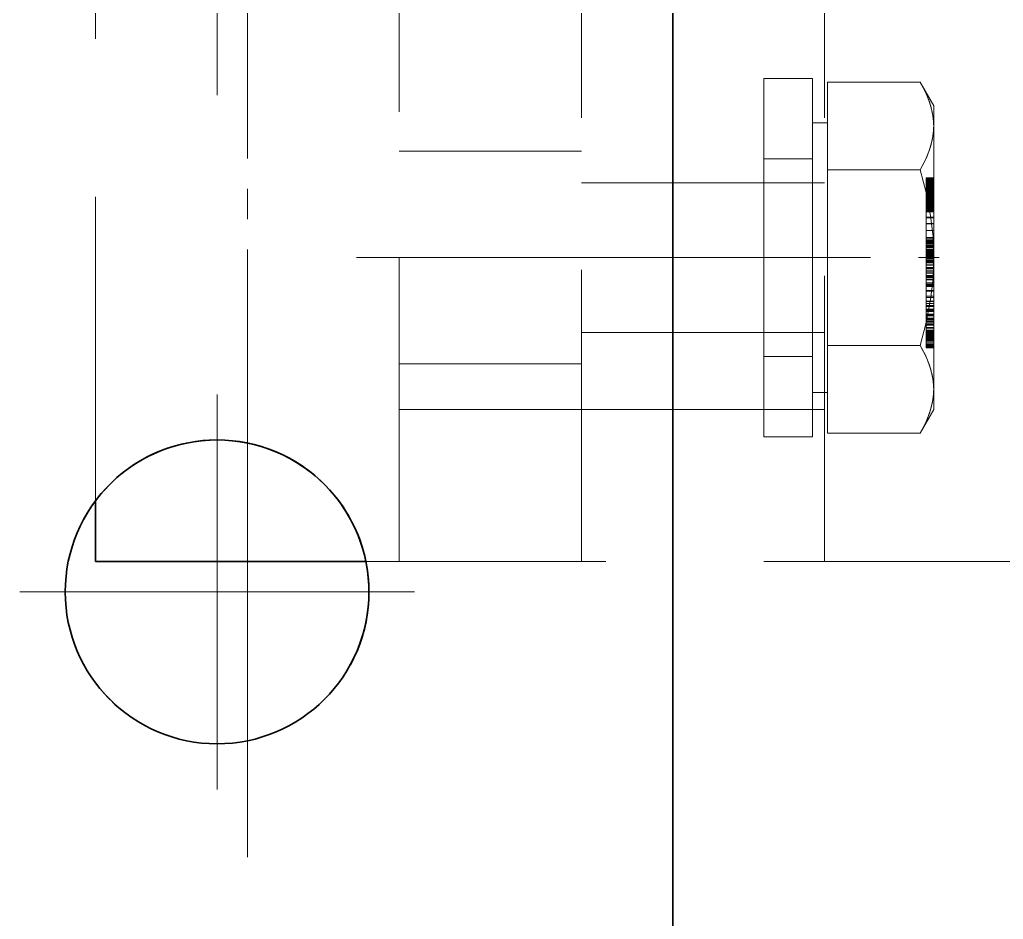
# Model space of a CAD drawing. Header units: millimetres. Extents: x 5606 to 13175, y -3239 to -2051.
# Drawn here: x 6016.2 to 6048.58, y -2480.56 to -2450.95 of the extents above; entities that cross this region are included whole.
import ezdxf

# ---------------------------------------------------------------- set-up
doc = ezdxf.new("R2010")
doc.units = ezdxf.units.MM
doc.linetypes.add('CENTER-HOKUTO', pattern=[23, 20, -1, 1, -1])
doc.linetypes.add('HIDDEN-HOKUTO', pattern=[3.8, 2.5, -1.3])
doc.layers.add('AM_7', color=2, linetype='CENTER-HOKUTO', lineweight=30)
doc.layers.add('AM_HID', color=1, linetype='HIDDEN-HOKUTO', lineweight=25)

msp = doc.modelspace()

# ---------------------------------------------------------------- linework, layer by layer
at = {"color": 7, "lineweight": 35}
msp.add_line((6037.698, -2557.784), (6037.698, -2429.784), dxfattribs=at)
at = {"color": 7, "lineweight": 35, "ltscale": 0.05}
msp.add_line((6018.698, -2468.784), (6018.698, -2466.784), dxfattribs=at)
at = {"color": 7, "lineweight": 35, "ltscale": 0.125}
msp.add_line((6023.698, -2468.784), (6018.698, -2468.784), dxfattribs=at)
at = {"color": 7, "lineweight": 35, "ltscale": 0.097493}
msp.add_line((6027.598, -2468.784), (6023.698, -2468.784), dxfattribs=at)
at = {"color": 7, "lineweight": 35}
msp.add_circle((6022.698, -2469.784), 5, dxfattribs=at)
msp.add_arc((6022.698, -2469.784), 5, 331.3521, 151.3521, dxfattribs=at)
at = {"layer": 'AM_7', "color": 2, "lineweight": 13}
for p, q in [((6023.698, -2478.516), (6023.698, -2361.731)), ((6022.698, -2426.135), (6022.698, -2453.435)), ((6044.208, -2458.784), (6027.288, -2458.784)), ((6046.472, -2458.784), (6045.788, -2458.784)), ((6022.698, -2463.284), (6022.698, -2476.284)), ((6029.198, -2469.784), (6016.198, -2469.784))]:
    msp.add_line(p, q, dxfattribs=at)
at = {"layer": 'AM_HID', "color": 1, "lineweight": 13, "ltscale": 4}
for p, q in [((6028.698, -2468.784), (6028.698, -2413.783)), ((6034.698, -2413.784), (6034.698, -2468.784)), ((6042.698, -2413.784), (6042.698, -2468.784)), ((6018.698, -2466.784), (6018.698, -2423.783)), ((6028.698, -2428.784), (6028.698, -2463.784)), ((6034.698, -2428.784), (6034.698, -2463.784)), ((6040.698, -2452.884), (6040.698, -2458.784)), ((6042.298, -2452.884), (6040.698, -2452.884)), ((6042.298, -2458.784), (6042.298, -2452.884)), ((6042.798, -2453.009), (6042.798, -2455.894)), ((6042.798, -2453.009), (6045.85, -2453.009)), ((6046.298, -2453.784), (6045.85, -2453.009)), ((6046.298, -2453.784), (6046.298, -2458.784)), ((6042.798, -2454.344), (6042.298, -2454.344)), ((6028.698, -2455.284), (6034.698, -2455.284)), ((6042.298, -2455.534), (6040.698, -2455.534)), ((6042.298, -2455.534), (6042.298, -2458.784)), ((6042.798, -2455.894), (6042.798, -2461.673)), ((6042.798, -2455.894), (6045.85, -2455.894)), ((6045.85, -2455.894), (6042.798, -2455.894)), ((6046.298, -2456.152), (6046.048, -2456.152)), ((6046.048, -2456.16), (6046.048, -2456.152)), ((6046.298, -2456.155), (6046.048, -2456.155)), ((6046.298, -2456.16), (6046.048, -2456.16)), ((6046.048, -2456.184), (6046.048, -2456.16)), ((6046.298, -2456.162), (6046.048, -2456.162)), ((6046.298, -2456.175), (6046.048, -2456.175)), ((6046.298, -2456.184), (6046.048, -2456.184)), ((6046.048, -2456.216), (6046.048, -2456.184)), ((6046.298, -2456.193), (6046.048, -2456.193)), ((6046.298, -2456.216), (6046.048, -2456.216)), ((6046.048, -2456.408), (6046.048, -2456.216)), ((6046.298, -2456.216), (6046.048, -2456.216)), ((6046.298, -2456.223), (6046.048, -2456.223)), ((6034.698, -2456.325), (6042.698, -2456.325)), ((6046.298, -2456.244), (6046.048, -2456.244)), ((6046.298, -2456.278), (6046.048, -2456.278)), ((6046.298, -2456.278), (6046.048, -2456.278)), ((6046.298, -2456.316), (6046.048, -2456.316)), ((6046.298, -2456.348), (6046.048, -2456.348)), ((6046.298, -2456.36), (6046.048, -2456.36)), ((6046.298, -2456.376), (6046.048, -2456.376)), ((6046.298, -2456.377), (6046.048, -2456.377)), ((6046.298, -2456.379), (6046.048, -2456.379)), ((6046.298, -2456.381), (6046.048, -2456.381)), ((6046.298, -2456.383), (6046.048, -2456.383)), ((6046.298, -2456.389), (6046.048, -2456.389)), ((6046.298, -2456.396), (6046.048, -2456.396)), ((6046.298, -2456.396), (6046.048, -2456.396)), ((6046.298, -2456.405), (6046.048, -2456.405)), ((6046.298, -2456.408), (6046.048, -2456.408)), ((6046.298, -2456.408), (6046.048, -2456.408)), ((6046.298, -2456.409), (6046.048, -2456.409)), ((6046.048, -2456.411), (6046.048, -2456.409)), ((6046.298, -2456.409), (6046.048, -2456.409)), ((6046.298, -2456.411), (6046.048, -2456.411)), ((6046.048, -2456.414), (6046.048, -2456.411)), ((6046.298, -2456.411), (6046.048, -2456.411)), ((6046.298, -2456.414), (6046.048, -2456.414)), ((6046.048, -2456.418), (6046.048, -2456.414)), ((6046.298, -2456.414), (6046.048, -2456.414)), ((6046.298, -2456.415), (6046.048, -2456.415)), ((6046.298, -2456.418), (6046.048, -2456.418)), ((6046.048, -2456.424), (6046.048, -2456.418)), ((6046.298, -2456.418), (6046.048, -2456.418)), ((6046.298, -2456.421), (6046.048, -2456.421)), ((6046.298, -2456.424), (6046.048, -2456.424)), ((6046.048, -2456.431), (6046.048, -2456.424)), ((6046.298, -2456.424), (6046.048, -2456.424)), ((6046.298, -2456.427), (6046.048, -2456.427)), ((6046.298, -2456.431), (6046.048, -2456.431)), ((6046.048, -2456.44), (6046.048, -2456.431)), ((6046.298, -2456.431), (6046.048, -2456.431)), ((6046.298, -2456.434), (6046.048, -2456.434)), ((6046.298, -2456.44), (6046.048, -2456.44)), ((6046.048, -2456.449), (6046.048, -2456.44)), ((6046.298, -2456.44), (6046.048, -2456.44)), ((6046.298, -2456.441), (6046.048, -2456.441)), ((6046.298, -2456.449), (6046.048, -2456.449)), ((6046.048, -2456.46), (6046.048, -2456.449)), ((6046.298, -2456.449), (6046.048, -2456.449)), ((6046.298, -2456.456), (6046.048, -2456.456)), ((6046.298, -2456.456), (6046.048, -2456.456)), ((6046.298, -2456.459), (6046.048, -2456.459)), ((6046.298, -2456.46), (6046.048, -2456.46)), ((6046.048, -2456.472), (6046.048, -2456.46)), ((6046.298, -2456.46), (6046.048, -2456.46)), ((6046.298, -2456.472), (6046.048, -2456.472)), ((6046.048, -2456.486), (6046.048, -2456.472)), ((6046.298, -2456.472), (6046.048, -2456.472)), ((6046.298, -2456.473), (6046.048, -2456.473)), ((6046.298, -2456.486), (6046.048, -2456.486)), ((6046.048, -2456.5), (6046.048, -2456.486)), ((6046.298, -2456.486), (6046.048, -2456.486)), ((6046.298, -2456.49), (6046.048, -2456.49)), ((6046.298, -2456.5), (6046.048, -2456.5)), ((6046.048, -2456.516), (6046.048, -2456.5)), ((6046.298, -2456.5), (6046.048, -2456.5)), ((6046.298, -2456.5), (6046.048, -2456.5)), ((6046.298, -2456.508), (6046.048, -2456.508)), ((6046.298, -2456.509), (6046.048, -2456.509)), ((6046.298, -2456.516), (6046.048, -2456.516)), ((6046.048, -2456.534), (6046.048, -2456.516)), ((6046.298, -2456.516), (6046.048, -2456.516)), ((6046.298, -2456.528), (6046.048, -2456.528)), ((6046.298, -2456.534), (6046.048, -2456.534)), ((6046.048, -2456.552), (6046.048, -2456.534)), ((6046.298, -2456.534), (6046.048, -2456.534)), ((6046.298, -2456.536), (6046.048, -2456.536)), ((6046.298, -2456.548), (6046.048, -2456.548)), ((6046.298, -2456.552), (6046.048, -2456.552)), ((6046.048, -2456.572), (6046.048, -2456.552)), ((6046.298, -2456.552), (6046.048, -2456.552)), ((6046.298, -2456.555), (6046.048, -2456.555)), ((6046.298, -2456.556), (6046.048, -2456.556)), ((6046.298, -2456.569), (6046.048, -2456.569)), ((6046.298, -2456.572), (6046.048, -2456.572)), ((6046.048, -2456.593), (6046.048, -2456.572)), ((6046.298, -2456.572), (6046.048, -2456.572)), ((6046.298, -2456.592), (6046.048, -2456.592)), ((6046.298, -2456.593), (6046.048, -2456.593)), ((6046.048, -2456.616), (6046.048, -2456.593)), ((6046.298, -2456.593), (6046.048, -2456.593)), ((6046.298, -2456.603), (6046.048, -2456.603)), ((6046.298, -2456.615), (6046.048, -2456.615)), ((6046.298, -2456.616), (6046.048, -2456.616)), ((6046.048, -2456.639), (6046.048, -2456.616)), ((6046.298, -2456.616), (6046.048, -2456.616)), ((6046.298, -2456.619), (6046.048, -2456.619)), ((6046.298, -2456.639), (6046.048, -2456.639)), ((6046.048, -2456.664), (6046.048, -2456.639)), ((6046.298, -2456.639), (6046.048, -2456.639)), ((6046.298, -2456.639), (6046.048, -2456.639)), ((6046.298, -2456.648), (6046.048, -2456.648)), ((6046.298, -2456.654), (6046.048, -2456.654)), ((6046.298, -2456.664), (6046.048, -2456.664)), ((6046.048, -2461.24), (6046.048, -2456.664)), ((6046.298, -2456.664), (6046.048, -2456.664)), ((6046.298, -2456.664), (6046.048, -2456.664)), ((6046.298, -2456.677), (6046.048, -2456.677)), ((6046.298, -2456.69), (6046.048, -2456.69)), ((6046.298, -2456.692), (6046.048, -2456.692)), ((6046.298, -2456.694), (6046.048, -2456.694)), ((6046.298, -2456.703), (6046.048, -2456.703)), ((6046.298, -2456.715), (6046.048, -2456.715)), ((6046.298, -2456.728), (6046.048, -2456.728)), ((6046.298, -2456.735), (6046.048, -2456.735)), ((6046.298, -2456.741), (6046.048, -2456.741)), ((6046.298, -2456.754), (6046.048, -2456.754)), ((6046.298, -2456.767), (6046.048, -2456.767)), ((6046.298, -2456.777), (6046.048, -2456.777)), ((6046.298, -2456.778), (6046.048, -2456.778)), ((6046.298, -2456.779), (6046.048, -2456.779)), ((6046.298, -2456.787), (6046.048, -2456.787)), ((6046.298, -2456.805), (6046.048, -2456.805)), ((6046.298, -2456.817), (6046.048, -2456.817)), ((6046.298, -2456.818), (6046.048, -2456.818)), ((6046.298, -2456.831), (6046.048, -2456.831)), ((6046.298, -2456.843), (6046.048, -2456.843)), ((6046.298, -2456.856), (6046.048, -2456.856)), ((6046.298, -2456.856), (6046.048, -2456.856)), ((6046.298, -2456.869), (6046.048, -2456.869)), ((6046.298, -2456.872), (6046.048, -2456.872)), ((6046.298, -2456.882), (6046.048, -2456.882)), ((6046.298, -2456.894), (6046.048, -2456.894)), ((6046.298, -2456.895), (6046.048, -2456.895)), ((6046.298, -2456.907), (6046.048, -2456.907)), ((6046.298, -2456.92), (6046.048, -2456.92)), ((6046.298, -2456.929), (6046.048, -2456.929)), ((6046.298, -2456.936), (6046.048, -2456.936)), ((6046.298, -2456.951), (6046.048, -2456.951)), ((6046.298, -2456.963), (6046.048, -2456.963)), ((6046.298, -2456.981), (6046.048, -2456.981)), ((6046.298, -2456.983), (6046.048, -2456.983)), ((6046.298, -2456.994), (6046.048, -2456.994)), ((6046.298, -2457.009), (6046.048, -2457.009)), ((6046.298, -2457.024), (6046.048, -2457.024)), ((6046.298, -2457.035), (6046.048, -2457.035)), ((6046.298, -2457.048), (6046.048, -2457.048)), ((6046.298, -2457.052), (6046.048, -2457.052)), ((6046.298, -2457.06), (6046.048, -2457.06)), ((6046.298, -2457.078), (6046.048, -2457.078)), ((6046.298, -2457.083), (6046.048, -2457.083)), ((6046.298, -2457.1), (6046.048, -2457.1)), ((6046.298, -2457.102), (6046.048, -2457.102)), ((6046.298, -2457.105), (6046.048, -2457.105)), ((6046.298, -2457.117), (6046.048, -2457.117)), ((6046.298, -2457.124), (6046.048, -2457.124)), ((6046.298, -2457.125), (6046.048, -2457.125)), ((6046.298, -2457.143), (6046.048, -2457.143)), ((6046.298, -2457.144), (6046.048, -2457.144)), ((6046.298, -2457.144), (6046.048, -2457.144)), ((6046.298, -2457.16), (6046.048, -2457.16)), ((6046.298, -2457.162), (6046.048, -2457.162)), ((6046.298, -2457.175), (6046.048, -2457.175)), ((6046.298, -2457.179), (6046.048, -2457.179)), ((6046.298, -2457.189), (6046.048, -2457.189)), ((6046.298, -2457.193), (6046.048, -2457.193)), ((6046.298, -2457.201), (6046.048, -2457.201)), ((6046.298, -2457.206), (6046.048, -2457.206)), ((6046.298, -2457.211), (6046.048, -2457.211)), ((6046.298, -2457.216), (6046.048, -2457.216)), ((6046.298, -2457.22), (6046.048, -2457.22)), ((6046.298, -2457.225), (6046.048, -2457.225)), ((6046.298, -2457.227), (6046.048, -2457.227)), ((6046.298, -2457.232), (6046.048, -2457.232)), ((6046.298, -2457.233), (6046.048, -2457.233)), ((6046.298, -2457.236), (6046.048, -2457.236)), ((6046.298, -2457.237), (6046.048, -2457.237)), ((6046.298, -2457.239), (6046.048, -2457.239)), ((6046.298, -2457.239), (6046.048, -2457.239)), ((6046.298, -2457.24), (6046.048, -2457.24)), ((6046.298, -2457.275), (6046.048, -2457.275)), ((6046.298, -2457.277), (6046.048, -2457.277)), ((6046.298, -2457.456), (6046.048, -2457.456)), ((6046.298, -2457.469), (6046.048, -2457.469)), ((6046.298, -2457.66), (6046.048, -2457.66)), ((6046.298, -2457.673), (6046.048, -2457.673)), ((6046.298, -2457.888), (6046.048, -2457.888)), ((6046.298, -2457.892), (6046.048, -2457.892)), ((6046.298, -2458.125), (6046.048, -2458.125)), ((6046.298, -2458.139), (6046.048, -2458.139)), ((6046.298, -2458.2), (6046.048, -2458.2)), ((6046.298, -2458.202), (6046.048, -2458.202)), ((6046.298, -2458.205), (6046.048, -2458.205)), ((6046.298, -2458.209), (6046.048, -2458.209)), ((6046.298, -2458.219), (6046.048, -2458.219)), ((6046.298, -2458.221), (6046.048, -2458.221)), ((6046.298, -2458.234), (6046.048, -2458.234)), ((6046.298, -2458.246), (6046.048, -2458.246)), ((6046.298, -2458.252), (6046.048, -2458.252)), ((6046.298, -2458.275), (6046.048, -2458.275)), ((6046.298, -2458.282), (6046.048, -2458.282)), ((6046.298, -2458.302), (6046.048, -2458.302)), ((6046.298, -2458.328), (6046.048, -2458.328)), ((6046.298, -2458.333), (6046.048, -2458.333)), ((6046.298, -2458.369), (6046.048, -2458.369)), ((6046.298, -2458.371), (6046.048, -2458.371)), ((6046.298, -2458.385), (6046.048, -2458.385)), ((6046.298, -2458.408), (6046.048, -2458.408)), ((6046.298, -2458.413), (6046.048, -2458.413)), ((6046.298, -2458.451), (6046.048, -2458.451)), ((6046.298, -2458.452), (6046.048, -2458.452)), ((6040.698, -2458.784), (6040.698, -2464.684)), ((6042.298, -2464.684), (6042.298, -2458.784)), ((6042.298, -2458.784), (6042.298, -2462.034)), ((6046.298, -2458.5), (6046.048, -2458.5)), ((6046.298, -2458.52), (6046.048, -2458.52)), ((6046.298, -2458.522), (6046.048, -2458.522)), ((6046.298, -2458.524), (6046.048, -2458.524)), ((6046.298, -2458.528), (6046.048, -2458.528)), ((6046.298, -2458.529), (6046.048, -2458.529)), ((6046.298, -2458.534), (6046.048, -2458.534)), ((6046.298, -2458.539), (6046.048, -2458.539)), ((6046.298, -2458.552), (6046.048, -2458.552)), ((6046.298, -2458.552), (6046.048, -2458.552)), ((6046.298, -2458.553), (6046.048, -2458.553)), ((6046.298, -2458.572), (6046.048, -2458.572)), ((6046.298, -2458.577), (6046.048, -2458.577)), ((6046.298, -2458.595), (6046.048, -2458.595)), ((6046.298, -2458.608), (6046.048, -2458.608)), ((6046.298, -2458.608), (6046.048, -2458.608)), ((6046.298, -2458.615), (6046.048, -2458.615)), ((6046.298, -2458.622), (6046.048, -2458.622)), ((6046.298, -2458.631), (6046.048, -2458.631)), ((6046.298, -2458.647), (6046.048, -2458.647)), ((6046.298, -2458.653), (6046.048, -2458.653)), ((6046.298, -2458.668), (6046.048, -2458.668)), ((6046.298, -2458.689), (6046.048, -2458.689)), ((6046.298, -2458.693), (6046.048, -2458.693)), ((6046.298, -2458.711), (6046.048, -2458.711)), ((6046.298, -2458.712), (6046.048, -2458.712)), ((6046.298, -2458.728), (6046.048, -2458.728)), ((6046.298, -2458.733), (6046.048, -2458.733)), ((6046.298, -2458.746), (6046.048, -2458.746)), ((6046.298, -2458.773), (6046.048, -2458.773)), ((6046.298, -2458.801), (6046.048, -2458.801)), ((6046.298, -2458.805), (6046.048, -2458.805)), ((6046.298, -2458.816), (6046.048, -2458.816)), ((6046.298, -2458.52), (6046.298, -2458.522)), ((6046.298, -2458.522), (6046.298, -2458.529)), ((6046.298, -2458.529), (6046.298, -2458.539)), ((6046.298, -2458.539), (6046.298, -2458.553)), ((6046.298, -2458.553), (6046.298, -2458.572)), ((6046.298, -2458.572), (6046.298, -2458.595)), ((6046.298, -2458.595), (6046.298, -2458.622)), ((6046.298, -2458.622), (6046.298, -2458.653)), ((6046.298, -2458.653), (6046.298, -2458.689)), ((6046.298, -2458.689), (6046.298, -2458.728)), ((6046.298, -2458.728), (6046.298, -2458.773)), ((6046.298, -2458.773), (6046.298, -2458.826)), ((6046.298, -2458.784), (6046.298, -2463.784)), ((6046.298, -2458.826), (6046.048, -2458.826)), ((6046.298, -2458.872), (6046.048, -2458.872)), ((6046.298, -2458.874), (6046.048, -2458.874)), ((6046.298, -2458.886), (6046.048, -2458.886)), ((6046.298, -2458.905), (6046.048, -2458.905)), ((6046.298, -2458.922), (6046.048, -2458.922)), ((6046.298, -2458.945), (6046.048, -2458.945)), ((6046.298, -2458.951), (6046.048, -2458.951)), ((6046.298, -2458.953), (6046.048, -2458.953)), ((6046.298, -2459.025), (6046.048, -2459.025)), ((6046.298, -2459.028), (6046.048, -2459.028)), ((6046.298, -2459.031), (6046.048, -2459.031)), ((6046.298, -2459.032), (6046.048, -2459.032)), ((6046.298, -2459.109), (6046.048, -2459.109)), ((6046.298, -2459.11), (6046.048, -2459.11)), ((6046.298, -2458.826), (6046.298, -2458.886)), ((6046.298, -2458.886), (6046.298, -2458.953)), ((6046.298, -2458.953), (6046.298, -2459.028)), ((6046.298, -2459.028), (6046.298, -2459.11)), ((6046.298, -2459.11), (6046.298, -2459.2)), ((6046.298, -2459.142), (6046.048, -2459.142)), ((6046.298, -2459.192), (6046.048, -2459.192)), ((6046.298, -2459.2), (6046.048, -2459.2)), ((6046.298, -2459.2), (6046.048, -2459.2)), ((6046.298, -2459.256), (6046.048, -2459.256)), ((6046.298, -2459.296), (6046.048, -2459.296)), ((6046.298, -2459.297), (6046.048, -2459.297)), ((6046.298, -2459.373), (6046.048, -2459.373)), ((6046.298, -2459.398), (6046.048, -2459.398)), ((6046.298, -2459.401), (6046.048, -2459.401)), ((6046.298, -2459.436), (6046.048, -2459.436)), ((6046.298, -2459.2), (6046.298, -2459.297)), ((6046.298, -2459.297), (6046.298, -2459.401)), ((6046.298, -2459.401), (6046.298, -2459.512)), ((6046.298, -2459.492), (6046.048, -2459.492)), ((6046.298, -2459.506), (6046.048, -2459.506)), ((6046.298, -2459.512), (6046.048, -2459.512)), ((6046.298, -2459.613), (6046.048, -2459.613)), ((6046.298, -2459.62), (6046.048, -2459.62)), ((6046.298, -2459.668), (6046.048, -2459.668)), ((6046.298, -2459.7), (6046.048, -2459.7)), ((6046.298, -2459.737), (6046.048, -2459.737)), ((6046.298, -2459.739), (6046.048, -2459.739)), ((6046.298, -2459.512), (6046.298, -2459.7)), ((6046.298, -2459.7), (6046.298, -2459.879)), ((6046.298, -2459.864), (6046.048, -2459.864)), ((6046.298, -2459.864), (6046.048, -2459.864)), ((6046.298, -2459.879), (6046.048, -2459.879)), ((6046.298, -2459.888), (6046.048, -2459.888)), ((6046.298, -2460.049), (6046.048, -2460.049)), ((6046.298, -2460.05), (6046.048, -2460.05)), ((6046.298, -2460.051), (6046.048, -2460.051)), ((6046.298, -2460.096), (6046.048, -2460.096)), ((6046.298, -2459.879), (6046.298, -2460.049)), ((6046.298, -2460.049), (6046.298, -2460.211)), ((6046.298, -2460.211), (6046.048, -2460.211)), ((6046.298, -2460.224), (6046.048, -2460.224)), ((6046.298, -2460.228), (6046.048, -2460.228)), ((6046.298, -2460.292), (6046.048, -2460.292)), ((6046.298, -2460.364), (6046.048, -2460.364)), ((6046.298, -2460.385), (6046.048, -2460.385)), ((6046.298, -2460.396), (6046.048, -2460.396)), ((6046.298, -2460.211), (6046.298, -2460.364)), ((6046.298, -2460.364), (6046.298, -2460.509)), ((6046.298, -2460.477), (6046.048, -2460.477)), ((6046.298, -2460.504), (6046.048, -2460.504)), ((6046.298, -2460.509), (6046.048, -2460.509)), ((6046.298, -2460.535), (6046.048, -2460.535)), ((6046.298, -2460.553), (6046.048, -2460.553)), ((6046.298, -2460.645), (6046.048, -2460.645)), ((6046.298, -2460.649), (6046.048, -2460.649)), ((6046.298, -2460.672), (6046.048, -2460.672)), ((6046.298, -2460.7), (6046.048, -2460.7)), ((6046.298, -2460.509), (6046.298, -2460.645)), ((6046.298, -2460.645), (6046.298, -2460.772)), ((6046.298, -2460.772), (6046.048, -2460.772)), ((6046.298, -2460.797), (6046.048, -2460.797)), ((6046.298, -2460.81), (6046.048, -2460.81)), ((6046.298, -2460.838), (6046.048, -2460.838)), ((6046.298, -2460.89), (6046.048, -2460.89)), ((6046.298, -2460.91), (6046.048, -2460.91)), ((6046.298, -2460.959), (6046.048, -2460.959)), ((6046.298, -2460.965), (6046.048, -2460.965)), ((6046.298, -2461), (6046.048, -2461)), ((6046.298, -2461.011), (6046.048, -2461.011)), ((6046.298, -2461.083), (6046.048, -2461.083)), ((6046.298, -2460.772), (6046.298, -2460.89)), ((6046.298, -2460.89), (6046.298, -2461)), ((6046.298, -2461), (6046.298, -2461.101)), ((6034.698, -2461.242), (6042.698, -2461.242)), ((6046.298, -2461.096), (6046.048, -2461.096)), ((6046.298, -2461.1), (6046.048, -2461.1)), ((6046.298, -2461.101), (6046.048, -2461.101)), ((6046.298, -2461.176), (6046.048, -2461.176)), ((6046.298, -2461.19), (6046.048, -2461.19)), ((6046.298, -2461.19), (6046.048, -2461.19)), ((6046.298, -2461.221), (6046.048, -2461.221)), ((6046.298, -2461.24), (6046.048, -2461.24)), ((6046.298, -2461.24), (6046.048, -2461.24)), ((6046.298, -2461.24), (6046.048, -2461.24)), ((6046.048, -2461.265), (6046.048, -2461.24)), ((6046.298, -2461.24), (6046.048, -2461.24)), ((6046.298, -2461.243), (6046.048, -2461.243)), ((6046.298, -2461.265), (6046.048, -2461.265)), ((6046.298, -2461.265), (6046.048, -2461.265)), ((6046.298, -2461.265), (6046.048, -2461.265)), ((6046.298, -2461.265), (6046.048, -2461.265)), ((6046.048, -2461.289), (6046.048, -2461.265)), ((6046.298, -2461.269), (6046.048, -2461.269)), ((6046.298, -2461.288), (6046.048, -2461.288)), ((6046.298, -2461.289), (6046.048, -2461.289)), ((6046.298, -2461.289), (6046.048, -2461.289)), ((6046.298, -2461.289), (6046.048, -2461.289)), ((6046.298, -2461.289), (6046.048, -2461.289)), ((6046.048, -2461.311), (6046.048, -2461.289)), ((6046.298, -2461.303), (6046.048, -2461.303)), ((6046.298, -2461.311), (6046.048, -2461.311)), ((6046.298, -2461.311), (6046.048, -2461.311)), ((6046.298, -2461.311), (6046.048, -2461.311)), ((6046.298, -2461.311), (6046.048, -2461.311)), ((6046.048, -2461.332), (6046.048, -2461.311)), ((6046.298, -2461.332), (6046.048, -2461.332)), ((6046.298, -2461.332), (6046.048, -2461.332)), ((6046.298, -2461.332), (6046.048, -2461.332)), ((6046.298, -2461.332), (6046.048, -2461.332)), ((6046.048, -2461.352), (6046.048, -2461.332)), ((6046.298, -2461.332), (6046.048, -2461.332)), ((6046.298, -2461.338), (6046.048, -2461.338)), ((6046.298, -2461.352), (6046.048, -2461.352)), ((6046.298, -2461.352), (6046.048, -2461.352)), ((6046.298, -2461.352), (6046.048, -2461.352)), ((6046.298, -2461.352), (6046.048, -2461.352)), ((6046.048, -2461.371), (6046.048, -2461.352)), ((6046.298, -2461.356), (6046.048, -2461.356)), ((6046.298, -2461.371), (6046.048, -2461.371)), ((6046.298, -2461.371), (6046.048, -2461.371)), ((6046.298, -2461.371), (6046.048, -2461.371)), ((6046.298, -2461.371), (6046.048, -2461.371)), ((6046.048, -2461.388), (6046.048, -2461.371)), ((6046.298, -2461.376), (6046.048, -2461.376)), ((6046.298, -2461.388), (6046.048, -2461.388)), ((6046.298, -2461.388), (6046.048, -2461.388)), ((6046.298, -2461.388), (6046.048, -2461.388)), ((6046.298, -2461.388), (6046.048, -2461.388)), ((6046.048, -2461.404), (6046.048, -2461.388)), ((6046.298, -2461.396), (6046.048, -2461.396)), ((6046.298, -2461.402), (6046.048, -2461.402)), ((6046.298, -2461.404), (6046.048, -2461.404)), ((6046.298, -2461.404), (6046.048, -2461.404)), ((6046.298, -2461.404), (6046.048, -2461.404)), ((6046.298, -2461.404), (6046.048, -2461.404)), ((6046.048, -2461.419), (6046.048, -2461.404)), ((6046.298, -2461.101), (6046.298, -2461.19)), ((6046.298, -2461.19), (6046.298, -2461.269)), ((6046.298, -2461.269), (6046.298, -2461.338)), ((6046.298, -2461.338), (6046.298, -2461.396)), ((6046.298, -2461.396), (6046.298, -2461.444)), ((6042.798, -2461.673), (6042.798, -2464.559)), ((6042.798, -2461.673), (6045.85, -2461.673)), ((6042.798, -2461.673), (6045.85, -2461.673)), ((6046.298, -2461.419), (6046.048, -2461.419)), ((6046.298, -2461.419), (6046.048, -2461.419)), ((6046.298, -2461.419), (6046.048, -2461.419)), ((6046.298, -2461.419), (6046.048, -2461.419)), ((6046.048, -2461.432), (6046.048, -2461.419)), ((6046.298, -2461.431), (6046.048, -2461.431)), ((6046.298, -2461.432), (6046.048, -2461.432)), ((6046.298, -2461.432), (6046.048, -2461.432)), ((6046.298, -2461.432), (6046.048, -2461.432)), ((6046.298, -2461.432), (6046.048, -2461.432)), ((6046.048, -2461.444), (6046.048, -2461.432)), ((6046.298, -2461.44), (6046.048, -2461.44)), ((6046.298, -2461.444), (6046.048, -2461.444)), ((6046.298, -2461.444), (6046.048, -2461.444)), ((6046.298, -2461.444), (6046.048, -2461.444)), ((6046.298, -2461.444), (6046.048, -2461.444)), ((6046.048, -2461.455), (6046.048, -2461.444)), ((6046.298, -2461.444), (6046.048, -2461.444)), ((6046.298, -2461.455), (6046.048, -2461.455)), ((6046.298, -2461.455), (6046.048, -2461.455)), ((6046.298, -2461.455), (6046.048, -2461.455)), ((6046.298, -2461.455), (6046.048, -2461.455)), ((6046.048, -2461.465), (6046.048, -2461.455)), ((6046.298, -2461.455), (6046.048, -2461.455)), ((6046.298, -2461.465), (6046.048, -2461.465)), ((6046.298, -2461.465), (6046.048, -2461.465)), ((6046.298, -2461.465), (6046.048, -2461.465)), ((6046.298, -2461.465), (6046.048, -2461.465)), ((6046.048, -2461.473), (6046.048, -2461.465)), ((6046.298, -2461.472), (6046.048, -2461.472)), ((6046.298, -2461.473), (6046.048, -2461.473)), ((6046.298, -2461.473), (6046.048, -2461.473)), ((6046.298, -2461.473), (6046.048, -2461.473)), ((6046.298, -2461.473), (6046.048, -2461.473)), ((6046.048, -2461.48), (6046.048, -2461.473)), ((6046.298, -2461.48), (6046.048, -2461.48)), ((6046.298, -2461.48), (6046.048, -2461.48)), ((6046.298, -2461.48), (6046.048, -2461.48)), ((6046.298, -2461.48), (6046.048, -2461.48)), ((6046.048, -2461.486), (6046.048, -2461.48)), ((6046.298, -2461.481), (6046.048, -2461.481)), ((6046.298, -2461.486), (6046.048, -2461.486)), ((6046.298, -2461.486), (6046.048, -2461.486)), ((6046.298, -2461.486), (6046.048, -2461.486)), ((6046.298, -2461.486), (6046.048, -2461.486)), ((6046.048, -2461.49), (6046.048, -2461.486)), ((6046.298, -2461.49), (6046.048, -2461.49)), ((6046.298, -2461.49), (6046.048, -2461.49)), ((6046.298, -2461.49), (6046.048, -2461.49)), ((6046.298, -2461.49), (6046.048, -2461.49)), ((6046.048, -2461.494), (6046.048, -2461.49)), ((6046.298, -2461.494), (6046.048, -2461.494)), ((6046.298, -2461.494), (6046.048, -2461.494)), ((6046.298, -2461.494), (6046.048, -2461.494)), ((6046.298, -2461.494), (6046.048, -2461.494)), ((6046.048, -2461.496), (6046.048, -2461.494)), ((6046.298, -2461.496), (6046.048, -2461.496)), ((6046.298, -2461.496), (6046.048, -2461.496)), ((6046.298, -2461.496), (6046.048, -2461.496)), ((6046.298, -2461.496), (6046.048, -2461.496)), ((6046.048, -2461.688), (6046.048, -2461.496)), ((6046.298, -2461.496), (6046.048, -2461.496)), ((6046.298, -2461.497), (6046.048, -2461.497)), ((6046.298, -2461.507), (6046.048, -2461.507)), ((6046.298, -2461.514), (6046.048, -2461.514)), ((6046.298, -2461.516), (6046.048, -2461.516)), ((6046.298, -2461.523), (6046.048, -2461.523)), ((6046.298, -2461.525), (6046.048, -2461.525)), ((6046.298, -2461.525), (6046.048, -2461.525)), ((6046.298, -2461.528), (6046.048, -2461.528)), ((6046.298, -2461.585), (6046.048, -2461.585)), ((6046.298, -2461.588), (6046.048, -2461.588)), ((6046.298, -2461.636), (6046.048, -2461.636)), ((6046.298, -2461.647), (6046.048, -2461.647)), ((6046.298, -2461.678), (6046.048, -2461.678)), ((6046.298, -2461.688), (6046.048, -2461.688)), ((6046.048, -2461.693), (6046.048, -2461.688)), ((6046.298, -2461.693), (6046.048, -2461.693)), ((6046.048, -2461.726), (6046.048, -2461.693)), ((6046.298, -2461.71), (6046.048, -2461.71)), ((6046.298, -2461.726), (6046.048, -2461.726)), ((6046.048, -2461.746), (6046.048, -2461.726)), ((6046.298, -2461.444), (6046.298, -2461.481)), ((6046.298, -2461.481), (6046.298, -2461.507)), ((6046.298, -2461.507), (6046.298, -2461.523)), ((6046.298, -2461.523), (6046.298, -2461.528)), ((6042.298, -2462.034), (6040.698, -2462.034)), ((6046.298, -2461.734), (6046.048, -2461.734)), ((6046.298, -2461.746), (6046.048, -2461.746)), ((6046.048, -2461.752), (6046.048, -2461.746)), ((6046.298, -2461.748), (6046.048, -2461.748)), ((6046.298, -2461.752), (6046.048, -2461.752)), ((6034.698, -2462.284), (6028.698, -2462.284)), ((6042.798, -2463.224), (6042.298, -2463.224)), ((6028.698, -2468.784), (6028.698, -2463.784)), ((6034.698, -2463.784), (6028.698, -2463.784)), ((6042.698, -2463.784), (6034.698, -2463.784)), ((6034.698, -2468.784), (6034.698, -2463.784)), ((6046.298, -2463.784), (6045.85, -2464.559)), ((6042.798, -2464.559), (6045.85, -2464.559)), ((6042.298, -2464.684), (6040.698, -2464.684)), ((6028.698, -2468.784), (6027.598, -2468.784)), ((6034.698, -2468.784), (6028.698, -2468.784)), ((6050.698, -2468.784), (6034.698, -2468.784))]:
    msp.add_line(p, q, dxfattribs=at)
for points in [[(6045.85, -2455.894), (6046.053, -2455.499), (6046.201, -2455.1), (6046.277, -2454.745), (6046.296, -2454.39), (6046.255, -2454.024), (6046.156, -2453.661), (6046.021, -2453.333), (6045.85, -2453.009)], [(6045.85, -2453.009), (6046.053, -2453.403), (6046.201, -2453.803), (6046.277, -2454.157), (6046.296, -2454.513), (6046.255, -2454.878), (6046.156, -2455.241), (6046.021, -2455.569), (6045.85, -2455.894)], [(6046.298, -2458.784), (6046.27, -2458.091), (6046.19, -2457.403), (6046.045, -2456.644), (6045.85, -2455.894)], [(6045.85, -2455.894), (6046.045, -2456.644), (6046.19, -2457.403), (6046.27, -2458.091), (6046.298, -2458.784)], [(6045.85, -2461.673), (6046.045, -2460.923), (6046.19, -2460.164), (6046.27, -2459.476), (6046.298, -2458.784)], [(6046.298, -2458.784), (6046.27, -2459.476), (6046.19, -2460.164), (6046.045, -2460.923), (6045.85, -2461.673)], [(6045.85, -2461.673), (6046.053, -2462.068), (6046.201, -2462.467), (6046.277, -2462.822), (6046.296, -2463.177), (6046.255, -2463.543), (6046.156, -2463.906), (6046.021, -2464.234), (6045.85, -2464.559)], [(6045.85, -2464.559), (6046.053, -2464.164), (6046.201, -2463.764), (6046.277, -2463.41), (6046.296, -2463.054), (6046.255, -2462.689), (6046.156, -2462.326), (6046.021, -2461.998), (6045.85, -2461.673)]]:
    msp.add_lwpolyline(points, dxfattribs=at)
msp.add_arc((6022.698, -2469.784), 5, 151.3521, 331.3521, dxfattribs=at)

doc.saveas('drawing.dxf')
